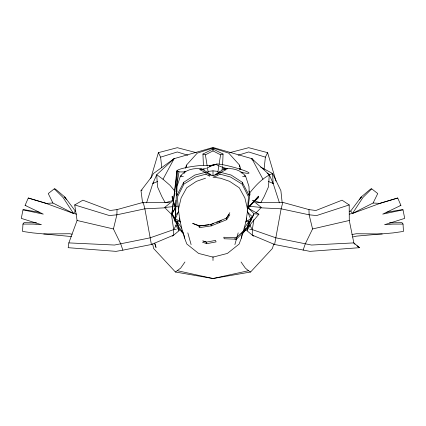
<?xml version="1.0" encoding="UTF-8"?>
<svg xmlns="http://www.w3.org/2000/svg" width="426" height="426" viewBox="0 0 426 426"><rect width="100%" height="100%" fill="white"/><g stroke="black" fill="none" stroke-linecap="round" stroke-linejoin="round"><path stroke-width="0.64" d="M179.655 217.99L179.655 221.174L180.645 222.037M183.835 234.215L181.71 231.824L181.721 230.599L178.989 227.314L171.971 213.772L176.843 170.975L177.424 170.293A16.63 2.284 -8.2 0 1 193.372 166.337A16.63 2.284 -8.2 0 1 209.23 165.815L217.058 164.063M253.859 219.614L252.33 229.614L252.267 235.099L274.605 244.497L309.963 251.361L359.485 247.687L353.841 242.9L349.277 220.476L349.198 204.938L342.083 200.177L315.874 210.503L308.978 209.592L282.811 202.382L256.399 202.723M169.601 202.723L143.189 202.382L117.022 209.592L116.878 214.816L113.433 228.954L120.744 243.912L122.88 250.163L151.395 244.497L173.733 235.099L173.67 229.614L171.353 213.911M175.65 209.485L175.358 218.778L174.766 221.264L179.655 221.174L175.358 218.778L171.848 214.219L177.424 170.293L175.358 218.778L178.856 210.897M175.73 206.828L175.938 200.188M176.183 192.222L176.268 189.565M176.657 176.95L176.843 170.975L179.021 171.822A16.63 2.284 -8.2 0 0 185.022 171.822M176.763 193.564L177.024 186.471L180.368 176.231C185.523 169.628 194.134 167.54 202.11 169.101L210.327 174.234M221.978 169.937L222.548 166.486M222.601 165.176L223.064 154.047L213 149.015L202.936 154.047L203.399 165.176M36.588 222.857L24.016 222.654L22.961 224.065L22.541 231.43L32.839 232.905L71.387 236.558M186.316 167.04L186.439 165.139L197.233 153.152L213 148.04L228.767 153.152L239.561 165.139L240.866 169.543M264.04 169.324L265.387 157.151L267.597 152.652L248.677 147.694L229.758 152.652M117.022 209.592L110.126 210.503L82.884 200.177L74.71 204.938L77.085 220.476L68.847 242.9L68.171 247.687L116.037 251.361L122.88 250.163M218.282 172.684L217.958 171.433L218.873 165.687M219.076 164.409L220.599 154.824L223.064 154.047M249.008 191.034L249.966 193.926L245.994 221.648L243.48 230.541M243.118 231.813L241.324 238.166L239.114 244.071L227.415 253.422L213 257.123L198.585 253.422L186.886 244.071C180.736 229.06 178.159 212.979 177.514 196.833L183.968 184.069L195.555 176.992L205.928 174.154L206.269 172.136L194.847 175.049L183.776 182.269L176.769 195.609L176.034 193.926L176.992 191.034M181.71 231.824L178.744 228.357L171.848 214.219L172.301 211.807M172.519 210.492L172.738 209.182M176.598 186.242L179.021 171.822L177.935 171.603M253.571 236.174L246.936 230.69L248.709 221.099M241.324 238.166L241.899 235.131M39.724 212.334L24.229 209.709L22.983 209.858L21.3 218.389L41.428 224.699L33.361 224.103L22.961 224.065M274.605 244.497L281.128 208.815L282.811 202.382M244.828 229.784L245.557 229.683L236.505 239.215L224.214 238.762L223.767 237.255L236.121 237.681L244.828 229.784L245.206 228.112M178.462 209.198L181.13 197.914L186.726 187.791L196.413 181.343L205.513 178.206M207.718 172.684L208.042 171.433L207.334 166.96M234.891 244.583L236.451 239.029M236.797 237.793L238.187 232.857M150.719 178.563L158.403 152.652L177.322 147.694L196.242 152.652M184.011 173.318L184.57 171.428M185.507 168.286L186.439 165.139M183.233 184.085L183.776 182.269M273.726 244.093L272.39 248.486L250.579 272.017L213 278.529L175.421 272.017L153.61 248.486L152.673 243.938M146.555 202.835L152.849 183.441L156.725 174.719L174.117 158.664L213 147.471L251.883 158.664L269.275 174.719L273.151 183.441L279.445 202.835M303.12 250.163L305.256 243.912L312.567 228.954L309.122 214.816L308.978 209.592M360.811 198.186L361.253 196.94L370.599 189.053L371.717 188.84L377.755 193.548L373.107 203.016L352.504 213.442L349.261 214.118M184.549 172.977L185.225 171.183M22.983 209.858L43.287 214.129L25.081 205.375L28.281 198.015L46.035 203.388L73.496 213.442L76.739 214.118M248.161 194.032L249.231 195.609L249.966 193.926M175.166 208.234L175.453 207.584L172.157 197.557L172.157 196.221L175.166 208.234L171.848 214.219M247.256 228.357L254.029 213.772L247.975 207.584L258.571 196.221L258.571 197.557L247.975 207.584L248.262 208.234L258.88 214.219L242.165 234.215M174.969 191.349L169.995 185.299L163.014 179.261L174.117 158.664L153.445 173.499L151.709 176.715L141.001 190.672L142.614 203.095M171.971 213.772L175.453 207.584M68.847 242.9L114.498 245.041L149.989 237.862L173.67 229.614L176.268 225.04M246.936 230.69L250.323 225.003M359.555 199.698L361.253 196.94L350.694 211.046L349.4 211.285M229.811 212.67L226.121 218.708L229.044 214.278M208.809 224.843L199.719 225.839L192.632 223.373L199.001 226.131L199.309 227.66L211.243 225.876L226.744 219.678L229.822 214.757M350.694 211.046L352.504 213.442L362.931 197.51L371.717 188.84M176.769 195.609L177.839 194.032M244.247 228.176L249.29 220.849M250.371 219.278L253.097 215.742M184.943 261.995L180.677 268.092L175.421 272.017M73.496 213.442L75.306 211.046L64.747 196.94L55.401 189.053L54.283 188.84L48.244 193.548L52.893 203.016L73.496 213.442L63.069 197.51L54.283 188.84M249.375 193.361C255.621 185.401 263.018 177.36 272.555 173.499L280.888 190.672L282.134 202.35M153.695 182.45L152.849 183.441L157.631 181.471M172.839 160.155L174.117 158.664M248.262 208.234L258.571 196.221M242.58 232.569L247.011 227.314L254.029 213.772L258.88 214.219M255.861 212.989L260.472 208.394M175.23 215.306L178.505 212.143M241.872 233.171L245.557 229.683M245.355 222.037L250.642 218.778L247.144 210.897M249.231 195.609L242.224 182.269L231.153 175.049L219.731 172.136L217.106 174.394L213 175.464L208.804 174.719L209.677 176.242L205.928 174.154M172.429 236.174L179.064 230.69L177.291 221.099M173.584 200.252L164.606 207.478L173.1 206.621M215.673 174.234L223.89 169.101C231.866 167.54 240.477 169.628 245.632 176.231L248.976 186.471L249.237 193.564M141.001 190.672L142.151 190.028M202.936 154.047L205.401 154.824L213 150.9L220.599 154.824M220.135 172.722L226.286 169.569L223.89 169.101L226.014 169.021M220.072 174.154L216.36 176.044L213 177.179L220.487 178.206L229.587 181.343L239.274 187.791L244.87 197.914L247.538 209.198L248.486 196.833L242.032 184.069L230.445 176.992L220.072 174.154L219.731 172.136M352.504 213.442L379.965 203.388L397.719 198.015L400.919 205.375L382.713 214.129L403.017 209.858L404.7 218.389L384.572 224.699L392.639 224.103L403.039 224.065L403.459 231.43L393.161 232.905L356.53 236.121L352.696 236.989M214.763 175.15L219.017 173.297M199.719 225.839L199.001 226.131L210.732 224.417L226.366 218.176L226.744 219.678M219.646 221.392L221.408 220.663M181.492 175.794L180.368 176.231L183.361 176.375M210.758 224.63L213.724 223.559M216.685 222.489L218.463 221.85M397.719 198.015L379.657 203.378M349.198 204.938L316.63 215.551L309.122 214.816L281.128 208.815L260.11 207.787M238.155 155.229L248.677 151.965L265.387 157.151M161.747 167.407L160.613 157.151L177.322 151.965L187.845 155.229M172.988 200.433L165.261 202.797L161.859 196.594L157.492 186.785L156.725 174.719L163.014 179.261M216.488 164.335L209.773 166.337A16.63 2.284 -8.2 0 1 208.202 167.535M312.567 228.954L349.277 220.476M250.579 272.017L248.486 270.723L213 278.529L177.514 270.723M202.472 242.17L206.743 243.683L216.073 241.899L215.561 240.408L206.434 242.128L202.755 240.823M351.881 234.54L356.413 233.741L382.244 233.965M173.67 229.614L176.268 229.236M386.275 212.334L401.771 209.709L403.017 209.858M208.042 171.433L213 170.837L217.958 171.433M25.081 205.375L25.954 205.268M175.714 206.354L178.329 206.088M46.035 203.388L52.893 203.016M242.639 176.375L245.632 176.231L244.508 175.794M165.89 207.787L144.872 208.815L116.878 214.816L109.37 215.551L74.71 204.938M353.841 242.9L311.502 245.041L276.011 237.862L252.33 229.614L249.732 229.236M43.756 233.965L69.587 233.741L72.175 234.199M250.621 221.254L246.345 221.174L246.345 217.99M389.412 222.857L401.984 222.654L403.039 224.065M199.986 169.021L202.11 169.101L199.714 169.569L205.864 172.722M234.593 238.773L236.505 239.215L236.121 237.681M373.107 203.016L379.965 203.388M247.671 206.088L261.394 207.478L252.416 200.252L260.739 202.797L264.141 196.594L268.508 186.785L269.275 174.719L267.129 173.174M400.046 205.268L400.919 205.375M77.085 220.476L113.433 228.954M46.343 203.378L28.281 198.015M203.607 241.217L206.562 242.245M268.369 181.471L273.151 183.441L272.555 173.499L260.611 167.029M206.983 173.297L211.237 175.15M222.494 167.796L225.386 169.287M354.001 243.512L354.996 244.268M356.993 245.786L359.485 247.687M248.486 270.723L245.323 268.092L241.057 261.995M176.843 170.975L177.392 171.497M247.495 212.143L252.171 216.658M165.528 208.394L173.829 216.658L175.629 219.278M181.721 230.599L183.42 232.569M252.101 159.825L251.883 158.664L253.161 160.155M272.305 182.45L273.151 183.441M176.71 220.849L181.753 228.176M66.445 199.698L64.747 196.94L65.189 198.186M175.677 225.003L179.064 230.69M249.732 225.04L252.33 229.614M251.883 158.664L262.986 179.261M158.403 152.652L160.613 157.151M240.094 169.394L239.646 168.201L239.934 169.463M210.732 224.417L211.243 225.876M154.547 243.171L156.033 247.506L154.968 243.709M242.224 182.269L242.767 184.085M219.161 221.259L219.608 222.745M267.597 152.652L276.032 181.093M241.617 172.056L241.989 173.318M187.813 232.857L191.109 244.583M143.189 202.382L144.872 208.815L151.395 244.497M203.766 168.866L204.022 169.937M250.642 218.778L251.084 220.641M206.434 242.128L206.743 243.683M184.101 235.131L184.676 238.166M205.401 154.824L207.127 165.687M239.561 165.139L239.684 167.04M213 148.04L213 150.9M213 170.837L213 175.693M213 256.697L213 260.494M240.812 172.248A16.918 1.592 15.1 0 0 243.507 170.304A16.918 1.592 15.1 0 0 217.611 164.005L209.23 165.815L209.773 166.337L216.499 164.122L216.483 164.548A16.918 1.592 15.1 0 0 219.076 165.938M227.527 168.84A16.918 1.592 15.1 0 1 219.694 166.193M206.594 168.142A16.63 2.284 -8.2 0 1 205.502 168.483M204.911 168.653A16.63 2.284 -8.2 0 1 202.1 169.367"/></g></svg>
